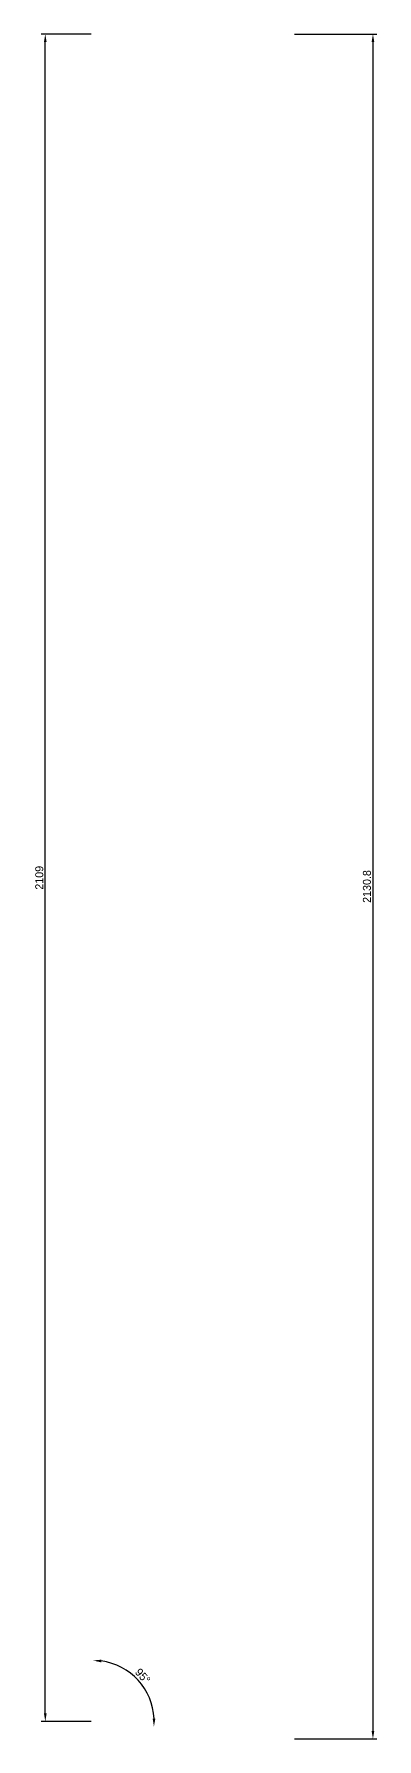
# Model space of a CAD drawing. Header units: millimetres. Extents: x -648 to 20580, y -6520 to 839.
# Drawn here: x 1626 to 2056, y -4132 to -2001 of the extents above; entities that cross this region are included whole.
import ezdxf

# ---------------------------------------------------------------- set-up
doc = ezdxf.new("R2010")
doc.units = ezdxf.units.MM
doc.layers.get('Defpoints').update_dxf_attribs({"true_color": 0xffffff})
doc.layers.add('Cotes', color=4, linetype='Continuous', lineweight=25, true_color=0x00ffff)
doc.styles.add('QCADDimTextStyle', font='txt')
doc.dimstyles.new('QCADDimStyle', dxfattribs={"dimtxt": 10, "dimasz": 10, "dimexe": 5, "dimexo": 2.5, "dimgap": 2.5, "dimtad": 1, "dimtoh": 1, "dimdec": 4, "dimzin": 0, "dimdsep": 46, "dimtxsty": 'QCADDimTextStyle', "dimcen": 0.09, "dimadec": 0, "dimazin": 0, "dimtfac": 1, "dimtdec": 4, "dimtofl": 0, "dimtmove": 0, "dimatfit": 3, "dimfxl": 1, "dimtolj": 1, "dimtzin": 0, "dimarcsym": 0})

# ---------------------------------------------------------------- blocks, each defined once
blk = doc.blocks.new('*D26')
at = {"layer": 'Cotes', "color": 0, "lineweight": -2}
for p, q in [((1698, -2001), (1635.5, -2001)), ((1640.5, -4100), (1640.5, -2011)), ((1698, -4110), (1635.5, -4110))]:
    blk.add_line(p, q, dxfattribs=at)
at = {"layer": 'Cotes', "color": 0}
for points in [[(1642.2, -2011), (1638.8, -2011), (1640.5, -2001)], [(1638.8, -4100), (1642.2, -4100), (1640.5, -4110)]]:
    blk.add_solid(points, dxfattribs=at)
at = {"layer": 'Defpoints', "color": 0}
for p in [(1640.5, -2001), (1700.5, -2001), (1700.5, -4110)]:
    blk.add_point(p, dxfattribs=at)
at = {"layer": 'Cotes', "color": 0, "insert": (1633, -3055.5), "char_height": 10, "attachment_point": 5, "rotation": 90, "style": 'QCADDimTextStyle'}
blk.add_mtext('\\A1;2109', dxfattribs=at)
blk = doc.blocks.new('*D27')
at = {"layer": 'Cotes', "color": 0, "lineweight": -2}
for p, q in [((1952.5, -2001), (2055.5, -2001)), ((2050.5, -2011), (2050.5, -4121.8)), ((1952.5, -4131.8), (2055.5, -4131.8))]:
    blk.add_line(p, q, dxfattribs=at)
at = {"layer": 'Cotes', "color": 0}
for points in [[(2052.2, -2011), (2048.8, -2011), (2050.5, -2001)], [(2048.8, -4121.8), (2052.2, -4121.8), (2050.5, -4131.8)]]:
    blk.add_solid(points, dxfattribs=at)
at = {"layer": 'Defpoints', "color": 0}
for p in [(1950, -2001), (1950, -4131.8), (2050.5, -4131.8)]:
    blk.add_point(p, dxfattribs=at)
at = {"layer": 'Cotes', "color": 0, "insert": (2043, -3066.4), "char_height": 10, "attachment_point": 5, "rotation": 90, "style": 'QCADDimTextStyle'}
blk.add_mtext('\\A1;2130.8', dxfattribs=at)
blk = doc.blocks.new('*D28')
at = {"layer": 'Cotes', "color": 0, "lineweight": -2}
blk.add_arc((1700.5, -4110), 76.2, 2.5287, 82.4713, dxfattribs=at)
at = {"layer": 'Cotes', "color": 0}
for points in [[(1710.6, -4032.8), (1710.4, -4036.2), (1700.5, -4033.8)], [(1774.9, -4106.6), (1778.2, -4106.7), (1776.4, -4116.6)]]:
    blk.add_solid(points, dxfattribs=at)
at = {"layer": 'Defpoints', "color": 0}
for p in [(1700.5, -3900.8), (1768.6, -4075.8), (1700.5, -4110), (1700.5, -4110), (1834, -4121.7)]:
    blk.add_point(p, dxfattribs=at)
at = {"layer": 'Cotes', "color": 0, "insert": (1762.4, -4053.3), "char_height": 10, "attachment_point": 5, "rotation": 312.5, "style": 'QCADDimTextStyle'}
blk.add_mtext('\\A1;95%%d', dxfattribs=at)

msp = doc.modelspace()

# ---------------------------------------------------------------- dimensions: what is measured, and where the dimension line sits
at = {"layer": 'Cotes'}
for base, p1, p2, picture, middle in [((1640.5, -2001), (1700.5, -4110), (1700.5, -2001), '*D26', (1633, -3055.5)), ((2050.5, -4131.83), (1950, -2001), (1950, -4131.83), '*D27', (2043, -3066.41))]:
    dim = msp.add_linear_dim(base=base, p1=p1, p2=p2, angle=90, dimstyle='QCADDimStyle', override={"dimtxt": 10, "dimasz": 10, "dimexe": 5, "dimexo": 2.5, "dimgap": 2.5, "dimdec": 1, "dimzin": 8, "dimclrd": 0, "dimclre": 0, "dimclrt": 0, "dimazin": 2, "dimtmove": 2}, dxfattribs=at)
    dim.commit()
    dim.dimension.update_dxf_attribs({"geometry": picture, "text_midpoint": middle})
dim = msp.add_angular_dim_2l(base=(1768.56, -4075.82), line1=((1700.5, -3900.77), (1700.5, -4110)), line2=((1700.5, -4110), (1834.03, -4121.68)), dimstyle='QCADDimStyle', override={"dimtxt": 10, "dimasz": 10, "dimexe": 5, "dimexo": 2.5, "dimgap": 2.5, "dimdec": 1, "dimzin": 8, "dimclrd": 0, "dimclre": 0, "dimclrt": 0, "dimazin": 2, "dimtmove": 2}, dxfattribs=at)
dim.commit()
dim.dimension.update_dxf_attribs({"geometry": '*D28', "text_midpoint": (1762.35, -4053.32)})

doc.saveas('drawing.dxf')
